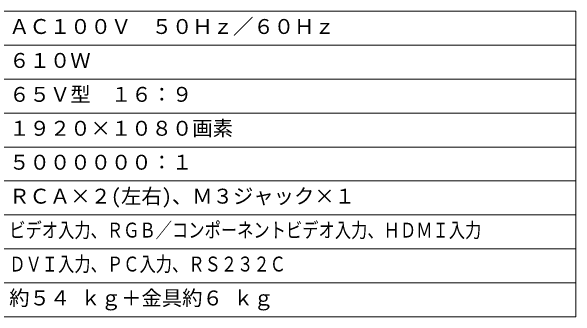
# Model space of a CAD drawing. Units: millimetres, scale not verified. Extents: x -63 to 62, y -57 to 57.
# Drawn here: x -20.7 to 62.5, y -56.5 to -11.5 of the extents above; entities that cross this region are included whole.
import ezdxf
from ezdxf.enums import TextEntityAlignment as Align

# ---------------------------------------------------------------- set-up
doc = ezdxf.new("R2010")
doc.units = ezdxf.units.MM
doc.header["$LTSCALE"] = 0.125
doc.layers.add('0-1_WAKU', color=1, linetype='Continuous', lineweight=18)
doc.layers.add('0-2_MOJI1', color=7, linetype='Continuous')
doc.styles.add('ＭＳ ゴシック', font='')
doc.styles.get('ＭＳ ゴシック').set_extended_font_data('MS Gothic')

msp = doc.modelspace()

# ---------------------------------------------------------------- linework, layer by layer
at = {"layer": '0-1_WAKU', "color": 4}
for p, q in [((-62.5044, -11.5005), (62.4956, -11.5005)), ((62.4956, -11.5005), (62.4956, -56.5005)), ((62.4956, -56.5005), (-62.5044, -56.5005))]:
    msp.add_line(p, q, dxfattribs=at)
at = {"layer": '0-1_WAKU'}
for p, q in [((-62.5044, -16.5005), (62.4956, -16.5005)), ((-62.5044, -21.5005), (62.4956, -21.5005)), ((-62.5044, -26.5005), (62.4956, -26.5005)), ((-62.5044, -31.5005), (62.4956, -31.5005)), ((-62.5044, -36.5005), (62.4956, -36.5005)), ((-62.5044, -41.5005), (62.4956, -41.5005)), ((-62.5044, -46.5005), (62.4956, -46.5005)), ((-62.5044, -51.5005), (62.4956, -51.5005))]:
    msp.add_line(p, q, dxfattribs=at)

# ---------------------------------------------------------------- texts
at = {"layer": '0-2_MOJI1', "style": 'ＭＳ ゴシック'}
for s, p in [('ＡＣ１００Ｖ\u3000５０Ｈｚ／６０Ｈｚ', (-21.0044, -15.5005)), ('６１０Ｗ', (-21.0044, -20.5005)), ('６５Ｖ型\u3000１６：９', (-21.0044, -25.5005)), ('１９２０×１０８０画素', (-21.0044, -30.5005)), ('５００００００：１', (-21.0044, -35.5005)), ('ＲＣＡ×２(左右)、Ｍ３ジャック×１', (-21.0044, -40.5005)), ('約５４ ｋｇ＋金具約６ ｋｇ', (-21.0044, -55.5005))]:
    msp.add_text(s, height=2.199, dxfattribs=at).set_placement(p, align=Align.BOTTOM_LEFT)
at = {"layer": '0-2_MOJI1', "style": 'ＭＳ ゴシック', "width": 0.8}
for s, p in [('ビデオ入力、ＲＧＢ／コンポーネントビデオ入力、ＨＤＭＩ入力', (-21.0044, -45.5005)), ('ＤＶＩ入力、ＰＣ入力、ＲＳ２３２Ｃ', (-21.0044, -50.5005))]:
    msp.add_text(s, height=2.199, dxfattribs=at).set_placement(p, align=Align.BOTTOM_LEFT)

doc.saveas('drawing.dxf')
